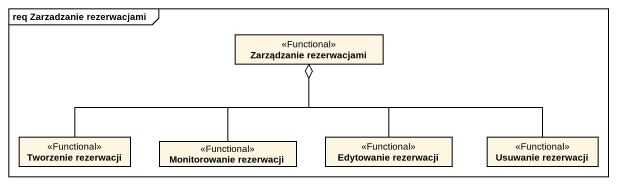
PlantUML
@startuml
mainframe req Zarzadzanie rezerwacjami
hide circle
hide empty members
class "Zarządzanie rezerwacjami" as Zarządzanie_rezerwacjami <<Functional>>
class "Tworzenie rezerwacji" as Tworzenie_rezerwacji <<Functional>>
class "Edytowanie rezerwacji" as Edytowanie_rezerwacji <<Functional>>
class "Usuwanie rezerwacji" as Usuwanie_rezerwacji <<Functional>>
class "Monitorowanie rezerwacji" as Monitorowanie_rezerwacji <<Functional>>
Tworzenie_rezerwacji -right-o Zarządzanie_rezerwacjami
Edytowanie_rezerwacji -up-o Zarządzanie_rezerwacjami
Usuwanie_rezerwacji -left-o Zarządzanie_rezerwacjami
Monitorowanie_rezerwacji -up-o Zarządzanie_rezerwacjami
@enduml
